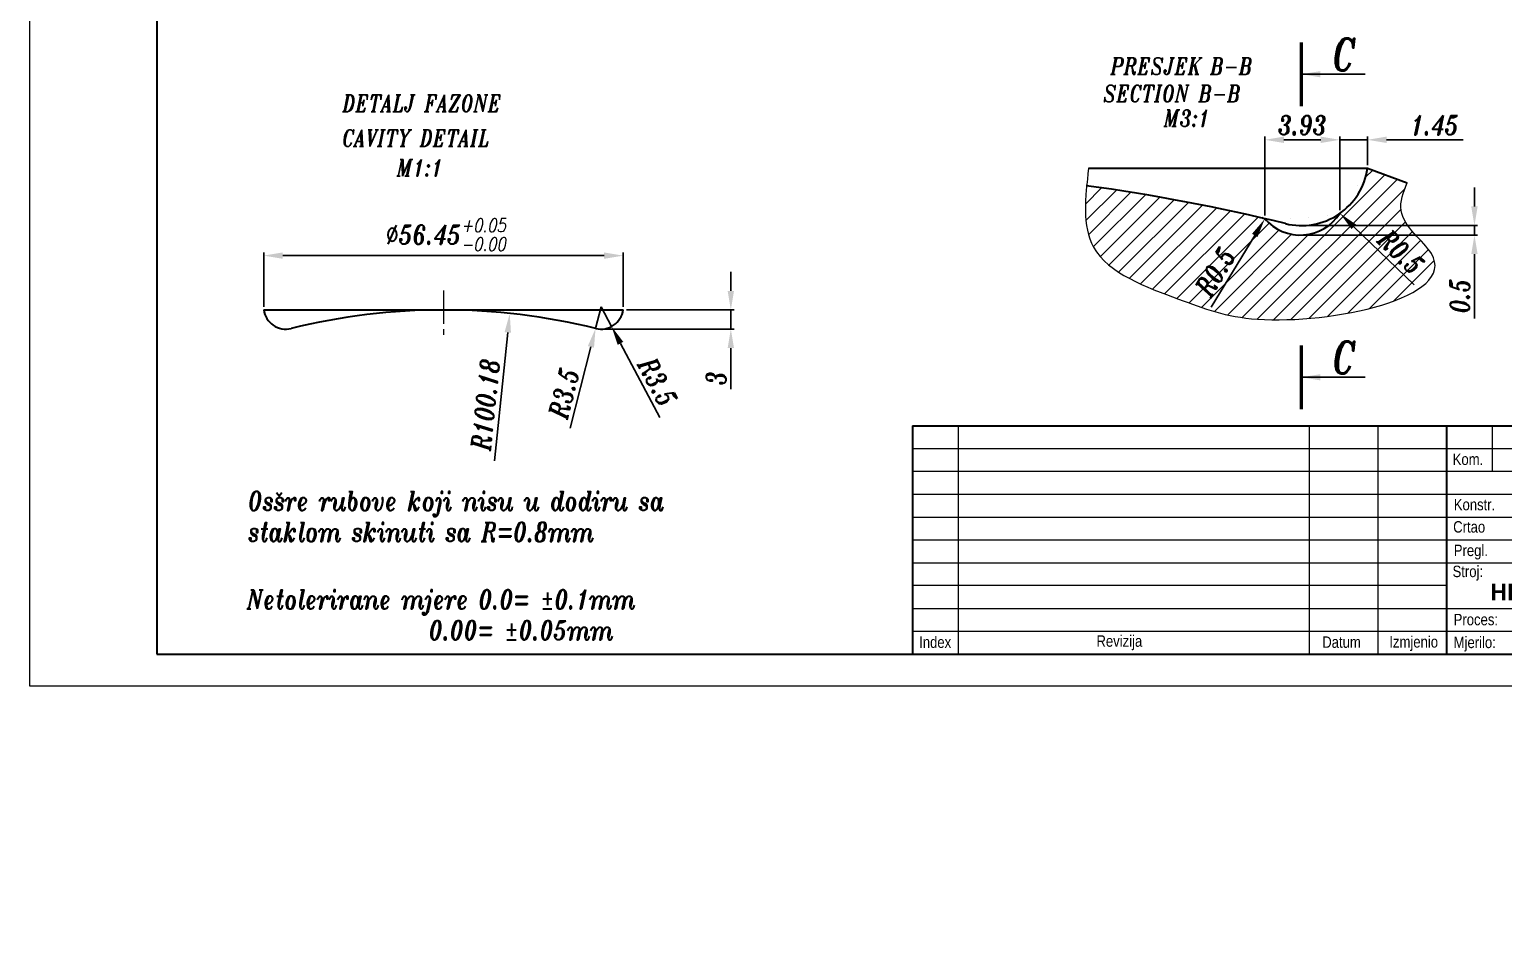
# Model space of a CAD drawing. Extents: x 89 to 486, y -21 to 440.
# Drawn here: x 89 to 320.5, y -21.1 to 123.2 of the extents above; entities that cross this region are included whole.
import ezdxf

# ---------------------------------------------------------------- set-up
doc = ezdxf.new("R2010")
doc.units = 0
doc.header["$LTSCALE"] = 7
doc.header["$MEASUREMENT"] = 0
doc.linetypes.add('CENTER2', pattern=[1.125, 0.75, -0.125, 0.125, -0.125])
doc.layers.get('0').update_dxf_attribs({"linetype": 'CONTINUOUS', "lineweight": 15})
for name, color, linetype, lineweight in [('1', 1, 'CENTER2', 15), ('3', 3, 'CONTINUOUS', 30), ('4', 5, 'CONTINUOUS', 50), ('8', 252, 'CONTINUOUS', 15), ('ENGLISH', 252, 'CONTINUOUS', 18)]:
    doc.layers.add(name, color=color, linetype=linetype, lineweight=lineweight)
doc.styles.add('ITALICT', font='ITALICT.shx', dxfattribs={"width": 0.8, "height": 3})
doc.styles.get("Standard").update_dxf_attribs({"font": 'isocp.shx', "height": 3})
doc.styles.add('style2', font='swissc.ttf')
doc.dimstyles.get("Standard").update_dxf_attribs({"dimtxt": 3, "dimasz": 3, "dimexe": 0.5, "dimexo": 0.5, "dimgap": 0.8, "dimtad": 1, "dimdsep": 46, "dimtxsty": 'ITALICT', "dimcen": 0.09, "dimazin": 2, "dimtfac": 1, "dimtmove": 0, "dimatfit": 3, "dimfxl": 1, "dimtolj": 1, "dimtzin": 0, "dimarcsym": 0})

# ---------------------------------------------------------------- blocks, each defined once
blk = doc.blocks.new('*D15')
at = {"color": 0, "lineweight": -2, "transparency": 16777216}
for p, q in [((125.79, 79.6), (125.79, 88.14)), ((182.24, 79.6), (182.24, 88.14)), ((128.79, 87.64), (179.24, 87.64))]:
    blk.add_line(p, q, dxfattribs=at)
at = {"color": 0, "transparency": 16777216}
for points in [[(128.79, 88.14), (128.79, 87.14), (125.79, 87.64)], [(179.24, 88.14), (179.24, 87.14), (182.24, 87.64)]]:
    blk.add_solid(points, dxfattribs=at)
at = {"color": 0, "transparency": 16777216, "insert": (154.38, 90.93), "char_height": 3, "attachment_point": 5, "style": 'ITALICT'}
blk.add_mtext('\\A1;%%c56.45{}{\\H0.71x;\\C3;\\S+0.05^ -0.00;}', dxfattribs=at)
blk = doc.blocks.new('*D16')
at = {"color": 0, "lineweight": -2, "transparency": 16777216}
for p, q in [((199.15, 82.1), (199.15, 85.1)), ((182.74, 79.1), (199.65, 79.1)), ((199.15, 79.1), (199.15, 76.1)), ((179.28, 76.1), (199.65, 76.1)), ((199.15, 73.1), (199.15, 66.67))]:
    blk.add_line(p, q, dxfattribs=at)
at = {"color": 0, "transparency": 16777216}
for points in [[(198.65, 82.1), (199.65, 82.1), (199.15, 79.1)], [(198.65, 73.1), (199.65, 73.1), (199.15, 76.1)]]:
    blk.add_solid(points, dxfattribs=at)
at = {"color": 0, "transparency": 16777216, "insert": (196.85, 68.38), "char_height": 3, "attachment_point": 5, "rotation": 90, "style": 'ITALICT'}
blk.add_mtext('\\A1;3', dxfattribs=at)
blk = doc.blocks.new('*D67')
at = {"color": 0, "linetype": 'ByBlock', "lineweight": -2, "transparency": 16777216}
blk.add_line((162.01, 55.42), (164.12, 75.57), dxfattribs=at)
at = {"color": 0, "transparency": 16777216}
blk.add_solid([(163.62, 75.62), (164.62, 75.52), (164.43, 78.55)], dxfattribs=at)
at = {"color": 0, "transparency": 16777216, "insert": (160.62, 64.24), "char_height": 3, "attachment_point": 5, "rotation": 84.0321, "style": 'ITALICT'}
blk.add_mtext('\\A1;R100.18', dxfattribs=at)
blk = doc.blocks.new('*D68')
at = {"color": 0, "linetype": 'ByBlock', "lineweight": -2, "transparency": 16777216}
for p, q in [((178.78, 79.6), (180.42, 76.5)), ((187.98, 62.21), (181.82, 73.85))]:
    blk.add_line(p, q, dxfattribs=at)
at = {"color": 0, "transparency": 16777216}
blk.add_solid([(182.26, 74.09), (181.38, 73.62), (180.42, 76.5)], dxfattribs=at)
at = {"color": 0, "transparency": 16777216, "insert": (187.64, 67.78), "char_height": 3, "attachment_point": 5, "rotation": 297.9039, "style": 'ITALICT'}
blk.add_mtext('\\A1;R3.5', dxfattribs=at)
blk = doc.blocks.new('*D69')
at = {"color": 0, "linetype": 'ByBlock', "lineweight": -2, "transparency": 16777216}
for p, q in [((178.78, 79.6), (177.91, 76.21)), ((173.92, 60.53), (177.17, 73.3))]:
    blk.add_line(p, q, dxfattribs=at)
blk.add_arc((178.78, 79.6), 3.5, 247.5127, 256.1836, dxfattribs=at)
at = {"color": 0, "transparency": 16777216}
blk.add_solid([(176.69, 73.42), (177.66, 73.17), (177.91, 76.21)], dxfattribs=at)
at = {"color": 0, "transparency": 16777216, "insert": (172.95, 66.03), "char_height": 3, "attachment_point": 5, "rotation": 75.6978, "style": 'ITALICT'}
blk.add_mtext('\\A1;R3.5', dxfattribs=at)
blk = doc.blocks.new('*D75')
at = {"color": 0, "linetype": 'ByBlock', "lineweight": -2, "transparency": 16777216}
blk.add_line((274.59, 79.56), (281.43, 90.81), dxfattribs=at)
at = {"color": 0, "transparency": 16777216}
blk.add_solid([(281, 91.07), (281.85, 90.55), (282.99, 93.38)], dxfattribs=at)
at = {"color": 0, "transparency": 16777216, "insert": (275.26, 85.1), "char_height": 3, "attachment_point": 5, "rotation": 58.7172, "style": 'ITALICT'}
blk.add_mtext('\\A1;R0.5', dxfattribs=at)
blk = doc.blocks.new('*D76')
at = {"color": 0, "linetype": 'ByBlock', "lineweight": -2, "transparency": 16777216}
blk.add_line((306.45, 83.03), (296.97, 92.18), dxfattribs=at)
at = {"color": 0, "transparency": 16777216}
blk.add_solid([(297.32, 92.54), (296.63, 91.82), (294.82, 94.27)], dxfattribs=at)
at = {"color": 0, "transparency": 16777216, "insert": (304.39, 88.22), "char_height": 3, "attachment_point": 5, "rotation": 316.0031, "style": 'ITALICT'}
blk.add_mtext('\\A1;R0.5', dxfattribs=at)
blk = doc.blocks.new('*D77')
at = {"color": 0, "linetype": 'ByBlock', "lineweight": -2, "transparency": 16777216}
for p, q in [((291.79, 105.84), (288.79, 105.84)), ((294.79, 94.78), (294.79, 106.34)), ((294.79, 105.84), (299.14, 105.84)), ((299.14, 101.87), (299.14, 106.34)), ((302.14, 105.84), (314.17, 105.84))]:
    blk.add_line(p, q, dxfattribs=at)
at = {"color": 0, "transparency": 16777216}
for points in [[(291.79, 106.34), (291.79, 105.34), (294.79, 105.84)], [(302.14, 106.34), (302.14, 105.34), (299.14, 105.84)]]:
    blk.add_solid(points, dxfattribs=at)
at = {"color": 0, "transparency": 16777216, "insert": (309.66, 108.14), "char_height": 3, "attachment_point": 5, "style": 'ITALICT'}
blk.add_mtext('\\A1;1.45', dxfattribs=at)
blk = doc.blocks.new('*D78')
at = {"color": 0, "linetype": 'ByBlock', "lineweight": -2, "transparency": 16777216}
for p, q in [((283, 93.95), (283, 106.34)), ((286, 105.84), (291.79, 105.84)), ((294.79, 94.78), (294.79, 106.34))]:
    blk.add_line(p, q, dxfattribs=at)
at = {"color": 0, "transparency": 16777216}
for points in [[(286, 106.34), (286, 105.34), (283, 105.84)], [(291.79, 106.34), (291.79, 105.34), (294.79, 105.84)]]:
    blk.add_solid(points, dxfattribs=at)
at = {"color": 0, "transparency": 16777216, "insert": (288.9, 108.14), "char_height": 3, "attachment_point": 5, "style": 'ITALICT'}
blk.add_mtext('\\A1;3.93', dxfattribs=at)
blk = doc.blocks.new('*D79')
at = {"color": 0, "linetype": 'ByBlock', "lineweight": -2, "transparency": 16777216}
for p, q in [((315.93, 95.37), (315.93, 98.37)), ((289.09, 90.87), (316.43, 90.87)), ((289.25, 92.37), (316.43, 92.37)), ((315.93, 92.37), (315.93, 90.87)), ((315.93, 87.87), (315.93, 77.78))]:
    blk.add_line(p, q, dxfattribs=at)
at = {"color": 0, "transparency": 16777216}
for points in [[(315.43, 95.37), (316.43, 95.37), (315.93, 92.37)], [(315.43, 87.87), (316.43, 87.87), (315.93, 90.87)]]:
    blk.add_solid(points, dxfattribs=at)
at = {"color": 0, "transparency": 16777216, "insert": (313.63, 81.33), "char_height": 3, "attachment_point": 5, "rotation": 90, "style": 'ITALICT'}
blk.add_mtext('\\A1;0.5', dxfattribs=at)

msp = doc.modelspace()

# ---------------------------------------------------------------- hatches: boundary and pattern name
at = {"layer": '8'}
h = msp.add_hatch(dxfattribs=at)
h.set_pattern_fill('ANSI31', color=256, scale=15)
edge = h.paths.add_edge_path()
edge.add_spline(control_points=[(255.031, 98.617), (254.685, 95.026), (254.578, 86.188), (269.451, 80.899), (284.441, 75.044), (319.108, 82.125), (303.088, 93.361), (304.789, 97.603), (305.387, 99.094)], knot_values=[2.5111156, 2.5111156, 2.5111156, 2.5111156, 12.4226508, 28.0571121, 40.8558403, 70.0416986, 78.3067829, 82.7866532, 82.7866532, 82.7866532, 82.7866532], degree=3, periodic=0)
edge.add_line((305.387, 99.094), (299.143, 101.367))
edge.add_arc((288.751, 102.867), 10.5, 306.53234, 351.78679, ccw=False)
edge.add_arc((295.894, 93.224), 1.5, 126.53234, 145.65854)
edge.add_arc((288.592, 98.214), 7.344, 223.78404, 325.65854, ccw=False)
edge.add_arc((282.206, 92.094), 1.5, 43.78404, 76.90829)
edge.add_arc((214.468, -199.184), 300.551, 76.90829, 82.24354)
h.paths.add_polyline_path([(299.202, 90.1), (306.447, 83.104), (309.573, 86.341), (302.328, 93.337)], flags=24)
h.paths.add_polyline_path([(274.571, 79.624), (279.801, 88.231), (275.955, 90.568), (270.726, 81.961)], flags=24)

# ---------------------------------------------------------------- linework, layer by layer
for p, q in [((89.007, 440.033), (89.007, 20.033)), ((234.858, 60.909), (234.858, 25.033)), ((289.994, 60.909), (289.994, 25.033)), ((300.757, 60.909), (300.757, 25.033)), ((318.696, 60.909), (318.696, 53.734)), ((227.683, 57.322), (381.007, 57.322)), ((381.007, 53.734), (227.683, 53.734)), ((227.683, 50.147), (348.832, 50.147)), ((227.683, 46.559), (348.832, 46.559)), ((227.683, 42.971), (348.832, 42.971)), ((227.683, 39.384), (381.007, 39.384)), ((311.52, 35.796), (227.683, 35.796)), ((227.683, 32.208), (381.007, 32.208)), ((227.683, 28.621), (381.007, 28.621)), ((89.007, 20.033), (386.007, 20.033))]:
    msp.add_line(p, q)
msp.add_spline([(255.334, 101.367), (256.11, 88.968), (269.453, 80.82), (281.855, 77.655), (309.16, 87.963), (304.405, 94.723), (305.387, 99.094)], degree=3)
at = {"layer": '1'}
msp.add_line((154.017, 82.184), (154.017, 75.183), dxfattribs=at)
at = {"layer": '3'}
for p, q in [((109.007, 435.033), (109.007, 25.033)), ((255.334, 101.367), (299.143, 101.367)), ((299.143, 101.367), (305.387, 99.094)), ((125.792, 79.097), (182.242, 79.097)), ((227.683, 60.909), (381.007, 60.909)), ((227.683, 60.909), (227.683, 25.033)), ((311.52, 60.909), (311.52, 25.033)), ((109.007, 25.033), (381.007, 25.033)), ((227.683, 25.033), (381.007, 25.033)), ((227.683, 25.033), (381.007, 25.033)), ((229.933, 25.033), (381.007, 25.033))]:
    msp.add_line(p, q, dxfattribs=at)
for centre, radius, start, end in [((288.751, 102.867), 10.5, 256.18357, 351.78679), ((214.468, -199.184), 300.551, 76.18357, 82.25511), ((282.206, 92.094), 1.5, 43.78404, 76.90829), ((288.592, 98.214), 7.344, 220.45541, 327.60936), ((295.894, 93.224), 1.5, 126.53234, 145.65854), ((129.256, 79.597), 3.5, 188.21321, 283.81643), ((154.017, -21.087), 100.184, 76.18357, 103.81643), ((178.778, 79.597), 3.5, 256.18357, 351.78679)]:
    msp.add_arc(centre, radius, start, end, dxfattribs=at)
at = {"layer": '4'}
for p, q in [((288.751, 111.148), (288.751, 121.148)), ((288.751, 63.524), (288.751, 73.524))]:
    msp.add_line(p, q, dxfattribs=at)

# ---------------------------------------------------------------- texts
at = {"style": 'ITALICT', "width": 0.8}
for s, height, p in [('C', 5, (293.629, 116.756)), ('PRESJEK B-B', 2.625, (258.769, 116.096)), ('DETALJ FAZONE', 2.625, (138.144, 110.26)), ('M3:1', 2.625, (267.125, 107.907)), ('M1:1', 2.625, (146.677, 100.143)), ('C', 5, (293.629, 69.132)), ('Osšre rubove koji nisu u dodiru sa', 3, (123.334, 47.585)), ('staklom skinuti sa R=0.8mm', 3, (123.334, 42.727)), ('Netolerirane mjere 0.0= %%p0.1mm', 3, (123.133, 32.125)), ('                0.00= %%p0.05mm', 3, (123.133, 27.267))]:
    msp.add_text(s, height=height, dxfattribs=at).set_placement(p)
at = {"style": 'style2'}
for s, p in [('Kom.', (312.514, 54.742)), ('Konstr.', (312.687, 47.624)), ('Crtao', (312.592, 44.121)), ('Pregl.', (312.687, 40.426)), ('Stroj:', (312.492, 37.119)), ('Proces:', (312.666, 29.557)), ('Index', (228.725, 26)), ('Revizija', (256.572, 26.177)), ('Datum', (292.035, 26.013)), ('Izmjenio', (302.563, 26.054)), ('Mjerilo:', (312.666, 25.969))]:
    msp.add_text(s, height=1.7938, dxfattribs=at).set_placement(p)
at = {"insert": (318.426, 36.087), "char_height": 2.6, "width": 26.63899, "attachment_point": 1}
msp.add_mtext('{\\fArial|b1|i0|c238|p34;HEYE - 5" DG}', dxfattribs=at)
at = {"layer": 'ENGLISH', "style": 'ITALICT', "width": 0.8}
for s, p in [('SECTION B-B', (257.639, 111.782)), ('CAVITY DETAIL', (138.144, 104.805))]:
    msp.add_text(s, height=2.625, dxfattribs=at).set_placement(p)

# ---------------------------------------------------------------- dimensions: what is measured, and where the dimension line sits
for base, p1, p2, override, picture, middle in [((294.793, 105.835), (283.003, 93.448), (294.793, 94.279), {"dimlfac": 0.333333, "dimtol": 0, "dimlim": 0, "dimtp": 0, "dimtm": 0, "dimtfac": 1, "dimtdec": 2, "dimtolj": 1, "dimtzin": 0, "dimarcsym": 1}, '*D78', (288.898, 108.135)), ((299.143, 105.835), (294.793, 94.279), (299.143, 101.367), {"dimlfac": 0.333333, "dimarcsym": 1}, '*D77', (309.658, 108.135))]:
    dim = msp.add_linear_dim(base=base, p1=p1, p2=p2, dimstyle='Standard', override=override)
    dim.commit()
    dim.dimension.update_dxf_attribs({"geometry": picture, "text_midpoint": middle})
dim = msp.add_linear_dim(base=(315.931, 90.869), p1=(288.751, 92.367), p2=(288.592, 90.869), angle=90, dimstyle='Standard', override={"dimlfac": 0.333333, "dimtol": 0, "dimlim": 0, "dimtp": 0, "dimtm": 0, "dimtfac": 1, "dimtdec": 2, "dimtolj": 1, "dimtzin": 0, "dimarcsym": 1})
dim.commit()
dim.dimension.update_dxf_attribs({"geometry": '*D79', "text_midpoint": (313.631, 81.326)})
dim = msp.add_linear_dim(base=(182.242, 87.642), p1=(125.792, 79.097), p2=(182.242, 79.097), text='<>{}{\\H0.71x;\\C3;\\S+0.05^ -0.00;}', dimstyle='Standard', override={"dimpost": '%%c<>', "dimtp": 0.05})
dim.commit()
dim.dimension.update_dxf_attribs({"geometry": '*D15', "text_midpoint": (154.38, 87.642), "dimtype": 160})
for center, mpoint, override, picture, middle in [((282.206, 92.094), (282.985, 93.376), {"dimlfac": 0.333333, "dimtol": 0, "dimlim": 0, "dimtp": 0, "dimtm": 0, "dimtfac": 1, "dimtdec": 2, "dimtolj": 1, "dimtzin": 0, "dimarcsym": 1}, '*D75', (277.229, 83.902)), ((295.894, 93.224), (294.815, 94.266), {"dimlfac": 0.333333, "dimtol": 0, "dimlim": 0, "dimtp": 0, "dimtm": 0, "dimtfac": 1, "dimtdec": 2, "dimtolj": 1, "dimtzin": 0, "dimarcsym": 1}, '*D76', (302.79, 86.566)), ((154.017, -21.087), (164.433, 78.554), {"dimarcsym": 1}, '*D67', (162.912, 64.004))]:
    dim = msp.add_radius_dim(center=center, mpoint=mpoint, dimstyle='Standard', override=override)
    dim.commit()
    dim.dimension.update_dxf_attribs({"geometry": picture, "text_midpoint": middle, "dimtype": 164})
dim = msp.add_linear_dim(base=(199.147, 76.097), p1=(182.242, 79.097), p2=(178.778, 76.097), angle=90, dimstyle='Standard')
dim.commit()
dim.dimension.update_dxf_attribs({"geometry": '*D16', "text_midpoint": (196.847, 68.382)})
for mpoint, picture, middle in [((177.913, 76.205), '*D69', (172.946, 66.031)), ((180.416, 76.504), '*D68', (187.636, 67.783))]:
    dim = msp.add_radius_dim(center=(178.778, 79.597), mpoint=mpoint, dimstyle='Standard', override={"dimarcsym": 1})
    dim.commit()
    dim.dimension.update_dxf_attribs({"geometry": picture, "text_midpoint": middle})

# ---------------------------------------------------------------- leaders
for points in [[(288.751, 116.148), (298.751, 116.148)], [(288.751, 68.524), (298.751, 68.524)]]:
    msp.add_leader(points, dimstyle='Standard', override={"dimgap": 0.8, "dimtad": 0})

doc.saveas('drawing.dxf')
